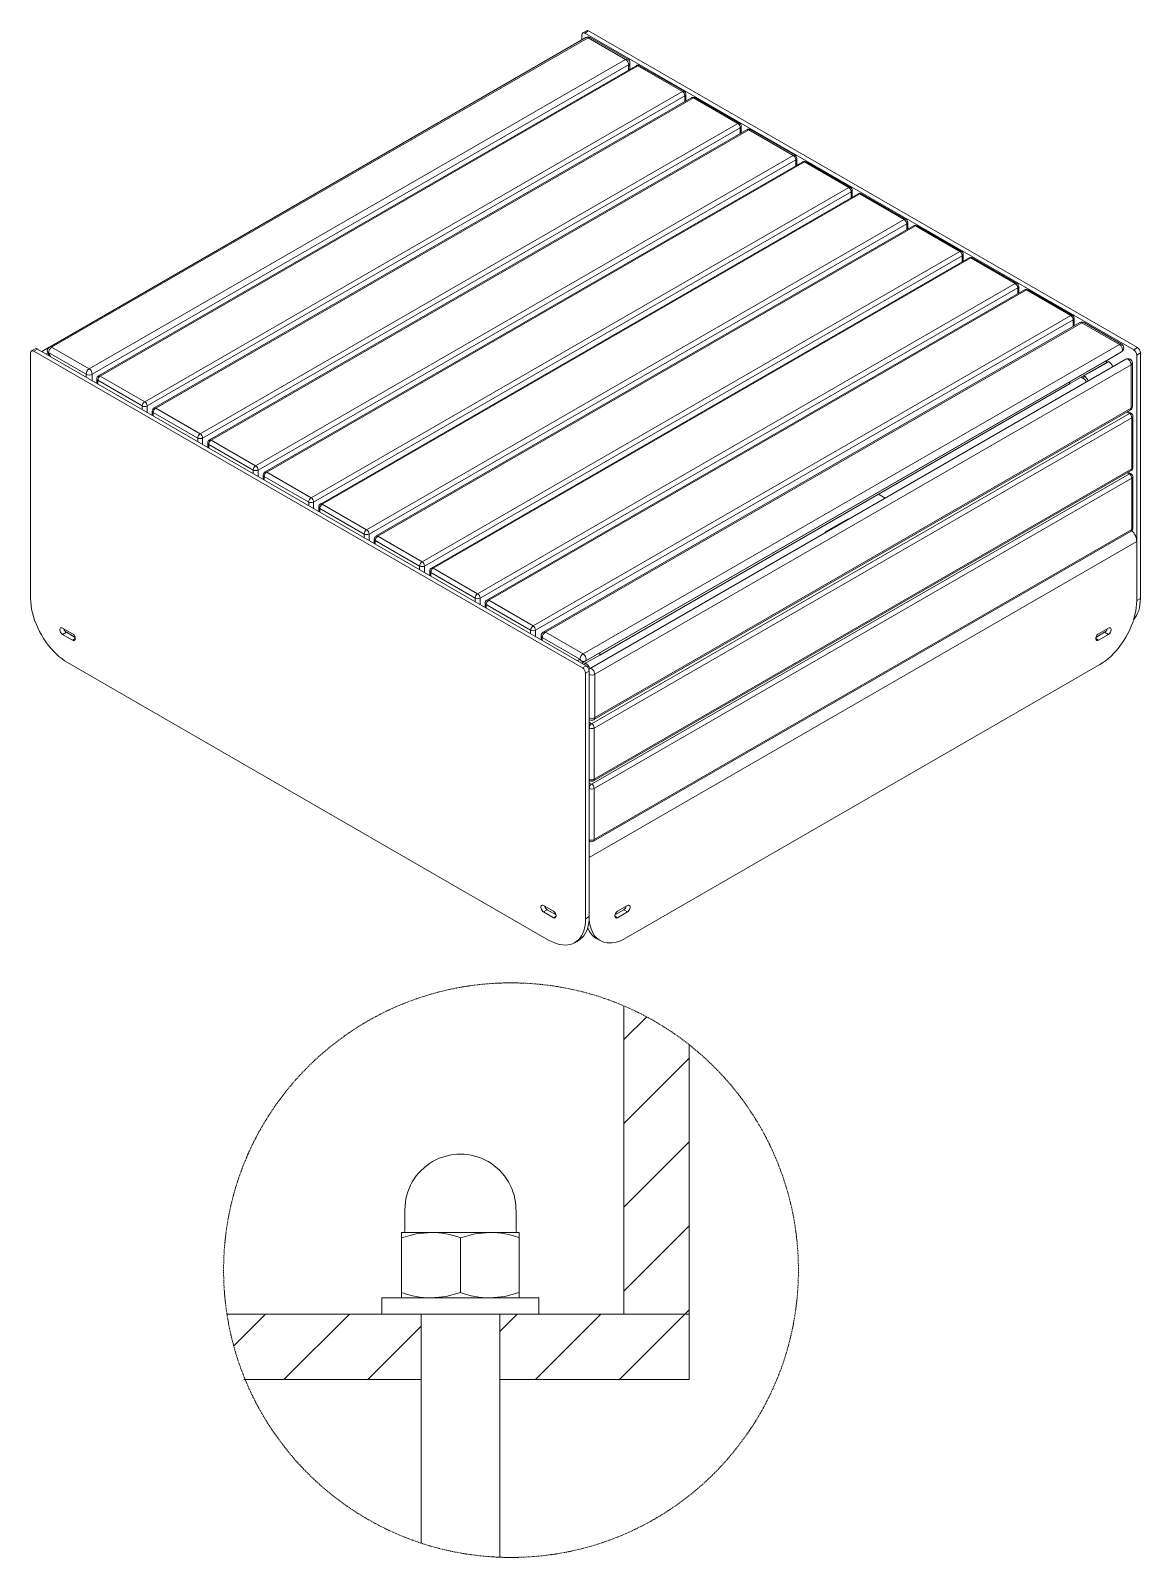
# Model space of a CAD drawing. Header units: millimetres. Extents: x -122 to 3703, y -288 to 1675.
# Drawn here: x 2430 to 3703, y -121 to 1631 of the extents above; entities that cross this region are included whole.
import ezdxf

# ---------------------------------------------------------------- set-up
doc = ezdxf.new("R2010")
doc.units = ezdxf.units.MM
doc.linetypes.add('HIDDEN', pattern=[1.905, 1.27, -0.635])
doc.layers.add('ZANO_R', color=7, linetype='Continuous', lineweight=0)
doc.layers.add('ZANO_R_przerywana', color=7, linetype='HIDDEN', lineweight=0)

msp = doc.modelspace()

# ---------------------------------------------------------------- linework, layer by layer
at = {"layer": 'ZANO_R'}
for p, q in [((3067.9, 1630.9), (3063.6, 1628.4)), ((3070.4, 1630.6), (3066.1, 1628.2)), ((3699.7, 1267.3), (3070.4, 1630.6)), ((3067.2, 1623.1), (2452, 1268)), ((3069.7, 1622.8), (2454.5, 1267.7)), ((3062.6, 1626.1), (3062.6, 1620.4)), ((3695.5, 1264.9), (3066.1, 1628.2)), ((3112.8, 1598), (3069.7, 1622.8)), ((3115.3, 1598.2), (3072.2, 1623.1)), ((2497.6, 1242.8), (3112.8, 1598)), ((3116.3, 1591.9), (2501.2, 1236.7)), ((3124.9, 1590.8), (2508.4, 1234.9)), ((3126.9, 1590.6), (2510.4, 1234.7)), ((3116.3, 1585.9), (3116.3, 1591.9)), ((3117.8, 1586.7), (3117.8, 1593.9)), ((3177.9, 1561.2), (3126.9, 1590.6)), ((3179.9, 1561.4), (3128.9, 1590.8)), ((2561.3, 1205.3), (3177.9, 1561.2)), ((3180.7, 1556.3), (2564.1, 1200.4)), ((3188.6, 1554.1), (2572, 1198.1)), ((3190.6, 1553.9), (2574, 1197.9)), ((3180.7, 1549.5), (3180.7, 1556.3)), ((3181.9, 1550.2), (3181.9, 1558)), ((3241.5, 1524.5), (3190.6, 1553.9)), ((3243.5, 1524.7), (3192.6, 1554.1)), ((2624.9, 1168.5), (3241.5, 1524.5)), ((3244.3, 1519.6), (2627.7, 1163.6)), ((3252.2, 1517.4), (2635.6, 1161.4)), ((3254.2, 1517.2), (2637.6, 1161.2)), ((3244.3, 1512.8), (3244.3, 1519.6)), ((3245.5, 1513.5), (3245.5, 1521.2)), ((3305.1, 1487.8), (3254.2, 1517.2)), ((3307.1, 1488), (3256.2, 1517.4)), ((2688.5, 1131.8), (3305.1, 1487.8)), ((3308, 1482.9), (2691.4, 1126.9)), ((3315.9, 1480.6), (2699.3, 1124.7)), ((3317.9, 1480.4), (2701.3, 1124.5)), ((3308, 1476.1), (3308, 1482.9)), ((3309.1, 1476.7), (3309.1, 1484.5)), ((3368.8, 1451), (3317.9, 1480.4)), ((3370.8, 1451.2), (3319.9, 1480.6)), ((2752.2, 1095.1), (3368.8, 1451)), ((3371.6, 1446.1), (2755, 1090.2)), ((3379.5, 1443.9), (2762.9, 1087.9)), ((3381.5, 1443.7), (2764.9, 1087.7)), ((3371.6, 1439.3), (3371.6, 1446.1)), ((3372.8, 1440), (3372.8, 1447.8)), ((3432.4, 1414.3), (3381.5, 1443.7)), ((3434.4, 1414.5), (3383.5, 1443.9)), ((2815.8, 1058.3), (3432.4, 1414.3)), ((3435.2, 1409.4), (2818.7, 1053.4)), ((3443.1, 1407.1), (2826.6, 1051.2)), ((3445.1, 1406.9), (2828.6, 1051)), ((3435.2, 1402.6), (3435.2, 1409.4)), ((3436.4, 1403.3), (3436.4, 1411)), ((3496.1, 1377.5), (3445.1, 1406.9)), ((3498.1, 1377.7), (3447.1, 1407.1)), ((2879.5, 1021.6), (3496.1, 1377.5)), ((3498.9, 1372.6), (2882.3, 1016.7)), ((3506.8, 1370.4), (2890.2, 1014.4)), ((3508.8, 1370.2), (2892.2, 1014.2)), ((3498.9, 1365.8), (3498.9, 1372.6)), ((3500.1, 1366.5), (3500.1, 1374.3)), ((3559.7, 1340.8), (3508.8, 1370.2)), ((3561.7, 1341), (3510.8, 1370.4)), ((2943.1, 984.9), (3559.7, 1340.8)), ((3562.5, 1335.9), (2945.9, 980)), ((3570.4, 1333.7), (2953.8, 977.7)), ((3572.4, 1333.5), (2955.8, 977.5)), ((3562.5, 1329.1), (3562.5, 1335.9)), ((3563.7, 1329.8), (3563.7, 1337.5)), ((3623.3, 1304.1), (3572.4, 1333.5)), ((3625.3, 1304.3), (3574.4, 1333.7)), ((3006.7, 948.1), (3623.3, 1304.1)), ((3626.2, 1299.2), (3009.6, 943.2)), ((3626.2, 1291.9), (3626.2, 1299.2)), ((3627.3, 1292.6), (3627.3, 1300.8)), ((3633.6, 1296.2), (3018.4, 941)), ((3636.1, 1295.9), (3020.9, 940.8)), ((3679.1, 1271), (3636.1, 1295.9)), ((3681.6, 1271.3), (3638.6, 1296.2)), ((2435.7, 1265.9), (2431.5, 1263.5)), ((2438.2, 1265.7), (2434, 1263.2)), ((3063.3, 899.9), (2434, 1263.2)), ((3067.6, 902.4), (2438.2, 1265.7)), ((2451.9, 1267.9), (2443.2, 1262.8)), ((2494.1, 1236.7), (2451, 1261.6)), ((2451, 1261.6), (2453.8, 1256.7)), ((2454.5, 1267.7), (2497.6, 1242.8)), ((3064, 915.9), (3679.1, 1271)), ((3681.6, 1262.6), (3066.5, 907.5)), ((3661.9, 1251.2), (3681.6, 1262.6)), ((3695.5, 1264.9), (3699.7, 1267.3)), ((2430.4, 1261.2), (2430.4, 979.5)), ((2450.2, 1261.1), (2448.2, 1260)), ((2450.2, 1261.1), (2452.2, 1257.6)), ((3062.6, 905.3), (3661.9, 1251.2)), ((3071.4, 898.9), (3686.6, 1254)), ((3692.6, 1247.7), (3077.5, 892.5)), ((3664.4, 1250.2), (3621.9, 1225.7)), ((3638.5, 1234.9), (3666.8, 1251.2)), ((3664.4, 1252.6), (3664.4, 1250.2)), ((3664.4, 1252.6), (3666.8, 1251.2)), ((3692.6, 1197.9), (3692.6, 1247.7)), ((3694.1, 1200), (3694.1, 1249.7)), ((3703.2, 1261.2), (3699, 1258.8)), ((3699, 977.1), (3699, 1258.8)), ((3703.2, 979.5), (3703.2, 1261.2)), ((2494.1, 1233.5), (2494.1, 1236.7)), ((2501.2, 1236.7), (2501.2, 1229.4)), ((2506.4, 1231.4), (2506.4, 1226.4)), ((2558.4, 1200.4), (2507.5, 1229.8)), ((2507.5, 1229.8), (2507.5, 1225.7)), ((2510.4, 1234.7), (2561.3, 1205.3)), ((3621.9, 1228.1), (3621.9, 1225.7)), ((3638.5, 1231.6), (3635.4, 1233.4)), ((3638.5, 1234.9), (3638.2, 1235.1)), ((3638.5, 1231.6), (3638.5, 1234.9)), ((3621.9, 1225.7), (3083.1, 914.6)), ((2558.4, 1196.3), (2558.4, 1200.4)), ((2564.1, 1200.4), (2564.1, 1193)), ((2570, 1194.7), (2570, 1189.6)), ((2622.1, 1163.6), (2571.2, 1193)), ((2571.2, 1193), (2571.2, 1189)), ((2574, 1197.9), (2624.9, 1168.5)), ((3073.9, 835.8), (3690.5, 1191.8)), ((3076.4, 840.5), (3691.6, 1195.6)), ((3077.5, 842.8), (3692.6, 1197.9)), ((3690.5, 1191.8), (3687.7, 1193.4)), ((3692.5, 1192), (3688.9, 1194.1)), ((3693.3, 1186.9), (3076.7, 830.9)), ((3693.3, 1128.1), (3693.3, 1186.9)), ((3694.5, 1129.7), (3694.5, 1188.5)), ((2622.1, 1159.6), (2622.1, 1163.6)), ((2627.7, 1163.6), (2627.7, 1156.3)), ((2633.6, 1157.9), (2633.6, 1152.9)), ((2685.7, 1126.9), (2634.8, 1156.3)), ((2634.8, 1156.3), (2634.8, 1152.2)), ((2637.6, 1161.2), (2688.5, 1131.8)), ((2685.7, 1122.8), (2685.7, 1126.9)), ((2691.4, 1126.9), (2691.4, 1119.6)), ((2697.3, 1121.2), (2697.3, 1116.2)), ((2701.3, 1124.5), (2752.2, 1095.1)), ((3073.9, 766.4), (3690.5, 1122.4)), ((3075.9, 770.3), (3692.5, 1126.3)), ((3076.7, 772.2), (3693.3, 1128.1)), ((3690.5, 1122.4), (3688.1, 1123.8)), ((3692.5, 1122.6), (3689.3, 1124.4)), ((2749.4, 1090.2), (2698.4, 1119.6)), ((2698.4, 1119.6), (2698.4, 1115.5)), ((3693.3, 1117.5), (3076.7, 761.5)), ((3693.3, 1058.7), (3693.3, 1117.5)), ((3694.5, 1060.3), (3694.5, 1119.1)), ((2749.4, 1086.1), (2749.4, 1090.2)), ((2755, 1090.2), (2755, 1082.8)), ((2764.9, 1087.7), (2815.8, 1058.3)), ((3402.7, 1099.1), (3410.5, 1094.6)), ((2760.9, 1084.5), (2760.9, 1079.4)), ((2813, 1053.4), (2762.1, 1082.8)), ((2762.1, 1082.8), (2762.1, 1078.7)), ((3367.4, 1070.6), (3343.3, 1056.7)), ((3368.1, 1070.2), (3367.4, 1070.6)), ((2813, 1049.4), (2813, 1053.4)), ((2818.7, 1053.4), (2818.7, 1046.1)), ((3075.9, 700.9), (3692.5, 1056.9)), ((3076.7, 702.8), (3693.3, 1058.7)), ((3343.3, 1056.7), (3344, 1056.3)), ((2824.6, 1047.7), (2824.6, 1042.7)), ((2876.6, 1016.7), (2825.7, 1046.1)), ((2825.7, 1046.1), (2825.7, 1042)), ((2828.6, 1051), (2879.5, 1021.6)), ((3699, 1044.8), (3071.1, 682.3)), ((3699, 977.1), (3699, 1044.8)), ((2876.6, 1012.6), (2876.6, 1016.7)), ((2882.3, 1016.7), (2882.3, 1009.3)), ((2888.2, 1011), (2888.2, 1005.9)), ((2940.3, 980), (2889.4, 1009.3)), ((2889.4, 1009.3), (2889.4, 1005.3)), ((2892.2, 1014.2), (2943.1, 984.9)), ((2940.3, 975.9), (2940.3, 980)), ((2945.9, 980), (2945.9, 972.6)), ((2951.8, 974.2), (2951.8, 969.2)), ((3003.9, 943.2), (2953, 972.6)), ((2953, 972.6), (2953, 968.5)), ((2955.8, 977.5), (3006.7, 948.1)), ((3699, 977.1), (3703.2, 979.5)), ((2478.5, 939.1), (2467.2, 945.6)), ((2471.5, 940.7), (2467.2, 938.3)), ((2467.2, 938.3), (2478.5, 931.7)), ((2481.5, 934.9), (2471.5, 940.7)), ((2481.7, 933.6), (2478.5, 931.7)), ((3003.9, 939.1), (3003.9, 943.2)), ((3009.6, 943.2), (3009.6, 935.9)), ((3015.9, 936.7), (3015.9, 932.2)), ((3060.4, 909.8), (3017.3, 934.6)), ((3017.3, 934.6), (3017.3, 931.4)), ((3020.9, 940.8), (3064, 915.9)), ((3652, 933.6), (3655.2, 931.7)), ((3652.2, 934.9), (3662.2, 940.7)), ((3666.5, 945.6), (3655.2, 939.1)), ((3655.2, 931.7), (3666.5, 938.3)), ((3662.2, 940.7), (3666.5, 938.3)), ((3064.7, 904), (3083.1, 914.6)), ((3083.1, 914.6), (3083.1, 917.1)), ((2472.9, 906), (3024.4, 587.6)), ((3057.6, 908.1), (3060.4, 909.8)), ((3066.5, 907.5), (3062.6, 905.3)), ((3063.3, 899.9), (3067.6, 902.4)), ((3065, 903.9), (3067.1, 905.1)), ((3066.8, 905.2), (3067.1, 905.1)), ((3071.1, 896.3), (3066.8, 893.8)), ((3066.8, 612.1), (3066.8, 893.8)), ((3070.7, 898.5), (3071.4, 898.9)), ((3071.1, 614.6), (3071.1, 896.3)), ((3656.6, 903.6), (3113.5, 590.1)), ((3077.5, 892.5), (3077.5, 842.8)), ((3071.1, 840.7), (3071.4, 840.5)), ((3071.1, 837.5), (3073.9, 835.8)), ((3076.7, 830.9), (3076.7, 772.2)), ((3071.1, 770.8), (3071.9, 770.3)), ((3071.1, 768.1), (3073.9, 766.4)), ((3076.7, 761.5), (3076.7, 702.8)), ((3071.1, 701.4), (3071.9, 700.9)), ((3071.1, 614.6), (3071.1, 682.3)), ((3030.1, 620.7), (3018.8, 627.2)), ((3023, 622.3), (3018.8, 619.9)), ((3018.8, 619.9), (3030.1, 613.3)), ((3033.1, 616.5), (3023, 622.3)), ((3033.3, 615.2), (3030.1, 613.3)), ((3066.8, 612.1), (3071.1, 614.6)), ((3100.4, 615.2), (3103.6, 613.3)), ((3100.6, 616.5), (3110.7, 622.3)), ((3114.9, 627.2), (3103.6, 620.7)), ((3103.6, 613.3), (3114.9, 619.9)), ((3110.7, 622.3), (3114.9, 619.9)), ((3054.4, 584.6), (3058.7, 587.1)), ((3079.3, 589.5), (3083.5, 587.1)), ((3110.9, 512), (3110.9, 158.3)), ((3110.9, 473.4), (3137, 499.5)), ((3185.9, 467.4), (3185.9, 158.3)), ((3110.9, 377.2), (3185.9, 452.2)), ((3110.9, 281), (3185.9, 356)), ((2859.7, 278.3), (2859.7, 254)), ((2987.2, 254), (2987.2, 278.3)), ((2855.9, 246.1), (2855.9, 252.1)), ((2889.7, 252.1), (2855.9, 252.1)), ((2855.9, 246.1), (2872.5, 250.4)), ((2855.9, 246.1), (2855.9, 183.1)), ((2872.5, 250.4), (2889.7, 252.1)), ((2957.2, 252.1), (2889.7, 252.1)), ((2923.4, 246.1), (2940, 250.4)), ((2923.4, 246.1), (2923.4, 183.1)), ((2940, 250.4), (2957.2, 252.1)), ((2990.9, 252.1), (2957.2, 252.1)), ((2990.9, 246.1), (2990.9, 252.1)), ((2990.9, 246.1), (2990.9, 183.1)), ((3110.9, 184.7), (3185.9, 259.7)), ((2833.4, 177.1), (2833.4, 158.3)), ((3013.4, 177.1), (2833.4, 177.1)), ((2855.9, 177.1), (2855.9, 183.1)), ((2906.9, 178.7), (2889.7, 177.1)), ((2923.4, 183.1), (2906.9, 178.7)), ((2974.4, 178.7), (2957.2, 177.1)), ((2990.9, 183.1), (2974.4, 178.7)), ((2990.9, 177.1), (2990.9, 183.1)), ((3013.4, 158.3), (3013.4, 177.1)), ((2655.7, 158.5), (2878.4, 158.3)), ((2663.4, 122.1), (2699.8, 158.5)), ((2720.9, 83.3), (2796, 158.4)), ((3013.4, 158.3), (2833.4, 158.3)), ((2878.4, 83.3), (2878.4, 158.3)), ((2878.4, 158.3), (2878.4, -104.2)), ((2968.4, 83.3), (2968.4, 158.3)), ((2968.4, 158.3), (3185.9, 158.3)), ((2968.4, 158.3), (2968.4, -120.5)), ((2968.4, 138.5), (2988.3, 158.3)), ((3009.5, 83.3), (3084.5, 158.3)), ((3105.8, 83.3), (3180.8, 158.3)), ((3185.9, 158.3), (3110.9, 158.3)), ((3180.8, 158.3), (3185.9, 163.5)), ((2817.1, 83.3), (2878.4, 144.7)), ((2878.4, 83.3), (2675.2, 83.3)), ((3185.9, 83.3), (2968.4, 83.3))]:
    msp.add_line(p, q, dxfattribs=at)
at = {"layer": 'ZANO_R', "flags": 128}
for points in [[(2451, 1261.6), (2450.6, 1261.3), (2450.3, 1261.2), (2450.2, 1261.1), (2450.2, 1261.1)], [(3679.1, 1271), (3680.2, 1270.3), (3681.1, 1269.2), (3681.9, 1268), (3682.4, 1266.6), (3682.7, 1265.3), (3682.6, 1264.2), (3682.3, 1263.2), (3681.6, 1262.6)], [(3686.6, 1254), (3687.4, 1254.3), (3688.4, 1254.1), (3689.4, 1253.6), (3690.5, 1252.7), (3691.3, 1251.6), (3692, 1250.3), (3692.5, 1249), (3692.6, 1247.7)], [(2430.4, 979.5), (2430.6, 975.6), (2431, 971.5), (2431.6, 967.4), (2432.5, 963.2), (2433.7, 958.9), (2435.1, 954.6), (2436.7, 950.3), (2438.6, 946), (2440.6, 941.8), (2442.9, 937.7), (2445.3, 933.7), (2447.9, 929.8), (2450.7, 926), (2453.6, 922.5), (2456.6, 919.1), (2459.8, 916), (2463, 913.1), (2466.2, 910.5), (2469.5, 908.1), (2472.9, 906)], [(3699, 977.1), (3698.9, 973.1), (3698.5, 969.1), (3697.8, 964.9), (3696.9, 960.7), (3695.8, 956.4), (3694.4, 952.1), (3692.7, 947.8), (3690.9, 943.6), (3688.8, 939.4), (3686.6, 935.2), (3684.1, 931.2), (3681.5, 927.3), (3678.7, 923.6), (3675.8, 920), (3672.8, 916.7), (3669.7, 913.5), (3666.5, 910.6), (3663.2, 908), (3659.9, 905.6), (3656.6, 903.6)], [(3703.2, 979.5), (3703.1, 975.7), (3702.7, 972.1), (3702.1, 968.7), (3701.2, 965.6), (3700, 962.6), (3698.6, 959.9), (3697, 957.5), (3695.6, 955.9)], [(2467.2, 945.6), (2466.3, 946), (2465.5, 946), (2464.8, 945.7), (2464.3, 945.1), (2464.1, 944.3), (2464.1, 943.2), (2464.3, 942.1), (2464.8, 940.9), (2465.5, 939.8), (2466.3, 938.9), (2467.2, 938.3)], [(3666.5, 938.3), (3667.4, 938.9), (3668.2, 939.8), (3668.9, 940.9), (3669.4, 942.1), (3669.6, 943.2), (3669.6, 944.3), (3669.4, 945.1), (3668.9, 945.7), (3668.2, 946), (3667.4, 946), (3666.5, 945.6)], [(2478.5, 931.7), (2479.4, 931.4), (2480.3, 931.3), (2480.9, 931.6), (2481.4, 932.2), (2481.7, 933.1), (2481.7, 934.1), (2481.4, 935.3), (2480.9, 936.4), (2480.3, 937.5), (2479.4, 938.4), (2478.5, 939.1)], [(3655.2, 939.1), (3654.3, 938.4), (3653.4, 937.5), (3652.8, 936.4), (3652.3, 935.3), (3652, 934.1), (3652, 933.1), (3652.3, 932.2), (3652.8, 931.6), (3653.4, 931.3), (3654.3, 931.4), (3655.2, 931.7)], [(3066.5, 907.5), (3067.1, 908.1), (3067.4, 909), (3067.5, 910.2), (3067.2, 911.5), (3066.7, 912.8), (3065.9, 914.1), (3065, 915.1), (3064, 915.9)], [(3070.7, 898.4), (3070.8, 898.4), (3071.4, 898.9)], [(3077.5, 892.5), (3077.3, 893.8), (3076.9, 895.2), (3076.2, 896.4), (3075.3, 897.6), (3074.3, 898.4), (3073.2, 899), (3072.2, 899.1), (3071.4, 898.9)], [(3071.4, 840.5), (3071.4, 840.5), (3071.1, 840.7)], [(3018.8, 627.2), (3017.9, 627.6), (3017, 627.6), (3016.4, 627.3), (3015.9, 626.7), (3015.6, 625.9), (3015.6, 624.8), (3015.9, 623.7), (3016.4, 622.5), (3017, 621.4), (3017.9, 620.5), (3018.8, 619.9)], [(3030.1, 613.3), (3031, 613), (3031.8, 612.9), (3032.5, 613.2), (3033, 613.8), (3033.2, 614.7), (3033.2, 615.7), (3033, 616.9), (3032.5, 618), (3031.8, 619.1), (3031, 620), (3030.1, 620.7)], [(3071.1, 614.6), (3071, 610.8), (3070.6, 607.2), (3069.9, 603.8), (3069, 600.6), (3067.9, 597.7), (3066.5, 595), (3064.8, 592.6), (3063, 590.4), (3060.9, 588.6), (3058.7, 587.1), (3058.7, 587.1)], [(3071.1, 614.6), (3071.2, 610.8), (3071.6, 607.2), (3072.3, 603.8), (3073.2, 600.6), (3074.3, 597.7), (3075.7, 595), (3077.3, 592.6), (3079.2, 590.4), (3081.3, 588.6), (3083.5, 587.1), (3086, 585.9), (3088.6, 585), (3091.3, 584.5), (3094.3, 584.3), (3097.3, 584.4), (3100.4, 584.9), (3103.6, 585.7), (3106.9, 586.8), (3110.2, 588.3), (3113.5, 590.1)], [(3103.6, 620.7), (3102.7, 620), (3101.9, 619.1), (3101.2, 618), (3100.7, 616.9), (3100.5, 615.7), (3100.5, 614.7), (3100.7, 613.8), (3101.2, 613.2), (3101.9, 612.9), (3102.7, 613), (3103.6, 613.3)], [(3114.9, 619.9), (3115.8, 620.5), (3116.6, 621.4), (3117.3, 622.5), (3117.8, 623.7), (3118.1, 624.8), (3118.1, 625.9), (3117.8, 626.7), (3117.3, 627.3), (3116.6, 627.6), (3115.8, 627.6), (3114.9, 627.2)], [(3024.4, 587.6), (3027.7, 585.8), (3031.1, 584.4), (3034.3, 583.3), (3037.5, 582.4), (3040.7, 582), (3043.7, 581.8), (3046.6, 582), (3049.4, 582.6), (3052, 583.4), (3054.4, 584.6), (3056.7, 586.2), (3058.7, 588), (3060.6, 590.1), (3062.2, 592.5), (3063.6, 595.2), (3064.8, 598.2), (3065.7, 601.4), (3066.3, 604.8), (3066.7, 608.3), (3066.8, 612.1)]]:
    msp.add_lwpolyline(points, dxfattribs=at)
at = {"layer": 'ZANO_R'}
msp.add_lwpolyline([(3185.9, 158.3), (3185.9, 83.3)], dxfattribs=at)
for centre, radius, start, end in [((3068.9, 1628.6), 2.51, 54.3825, 114.307), ((3064.8, 1626.5), 2.18, 50.7958, 189.2149), ((3069.7, 1618.8), 5, 60.0027, 119.9973), ((3068.3, 1620.9), 2.46, 53.6123, 115.0761), ((3071.2, 1620.8), 2.51, 65.6927, 125.6184), ((3114.3, 1595.9), 2.51, 65.6927, 125.6184), ((3108.7, 1591.5), 7.68, 2.6053, 57.3947), ((3112.8, 1593.9), 5, 0, 60.0027), ((3115.3, 1594.1), 2.51, 294.3733, 354.3072), ((3126.9, 1587.4), 4, 60.0027, 119.9973), ((3125.8, 1589), 2.01, 54.3814, 114.3074), ((3128.1, 1589), 2.01, 65.6933, 125.6184), ((3179, 1559.6), 2.01, 65.6933, 125.6184), ((3174.5, 1556.1), 6.15, 2.6049, 57.3949), ((3177.9, 1558), 4, 0, 60.0027), ((3179.9, 1558.2), 2.01, 294.3725, 354.3049), ((3190.6, 1550.6), 4, 60.0027, 119.9973), ((3189.4, 1552.3), 2.01, 54.3828, 114.306), ((3191.8, 1552.3), 2.01, 65.6933, 125.6184), ((3242.7, 1522.9), 2.01, 65.6933, 125.6184), ((3238.2, 1519.3), 6.15, 2.606, 57.3942), ((3241.5, 1521.2), 4, 0, 60.0027), ((3243.5, 1521.4), 2.01, 294.3768, 354.3034), ((3254.2, 1513.9), 4, 60.0027, 119.9973), ((3253.1, 1515.5), 2.01, 54.3806, 114.3082), ((3255.4, 1515.5), 2.01, 65.6933, 125.6184), ((3306.3, 1486.1), 2.01, 65.6933, 125.6184), ((3301.8, 1482.6), 6.15, 2.6049, 57.3954), ((3305.1, 1484.5), 4, 0, 60.0027), ((3307.1, 1484.7), 2.01, 294.3746, 354.3028), ((3317.9, 1477.1), 4, 60.0027, 119.9973), ((3316.7, 1478.8), 2.01, 54.3828, 114.306), ((3319, 1478.8), 2.01, 65.6933, 125.6184), ((3370, 1449.4), 2.01, 65.6933, 125.6184), ((3365.5, 1445.8), 6.15, 2.605, 57.395), ((3368.8, 1447.8), 4, 0, 60.0027), ((3370.8, 1448), 2.01, 294.3738, 354.305), ((3381.5, 1440.4), 4, 60.0027, 119.9973), ((3380.3, 1442), 2.01, 54.3821, 114.3067), ((3382.7, 1442), 2.01, 65.6933, 125.6184), ((3433.6, 1412.7), 2.01, 65.6933, 125.6184), ((3429.1, 1409.1), 6.15, 2.6051, 57.3949), ((3432.4, 1411), 4, 0, 60.0027), ((3434.4, 1411.2), 2.01, 294.3738, 354.305), ((3445.1, 1403.7), 4, 60.0027, 119.9973), ((3444, 1405.3), 2.01, 54.3817, 114.3071), ((3446.3, 1405.3), 2.01, 65.6933, 125.6184), ((3497.2, 1375.9), 2.01, 65.6933, 125.6184), ((3492.7, 1372.4), 6.15, 2.6054, 57.3948), ((3496.1, 1374.3), 4, 0, 60.0027), ((3498.1, 1374.5), 2.01, 294.3757, 354.3031), ((3508.8, 1366.9), 4, 60.0027, 119.9973), ((3507.6, 1368.6), 2.01, 54.3817, 114.3071), ((3510, 1368.6), 2.01, 65.6933, 125.6184), ((3560.9, 1339.2), 2.01, 65.6933, 125.6184), ((3556.4, 1335.6), 6.15, 2.6053, 57.3948), ((3559.7, 1337.5), 4, 0, 60.0027), ((3561.7, 1337.7), 2.01, 294.3743, 354.3052), ((3572.4, 1330.2), 4, 60.0027, 119.9973), ((3571.3, 1331.8), 2.01, 54.382, 114.3065), ((3573.6, 1331.8), 2.01, 65.6933, 125.6184), ((3624.5, 1302.4), 2.01, 65.6933, 125.6184), ((3620, 1298.9), 6.15, 2.6054, 57.3948), ((3623.3, 1300.8), 4, 0, 60.0027), ((3625.3, 1301), 2.01, 294.3747, 354.3048), ((3636.1, 1291.8), 5, 60.0027, 119.9973), ((3634.6, 1293.9), 2.51, 54.3817, 114.307), ((3637.5, 1293.9), 2.51, 65.6927, 125.6184), ((2432.6, 1261.6), 2.18, 50.7958, 189.2149), ((2436.8, 1263.7), 2.51, 54.3825, 114.307), ((2454.5, 1263.6), 5, 119.9973, 180), ((2454.5, 1263.6), 5, 180, 210), ((2458.7, 1261.2), 7.68, 122.6054, 177.3946), ((2453.1, 1265.7), 2.46, 53.6123, 115.0761), ((3680.6, 1269), 2.51, 65.6927, 125.6184), ((3679.1, 1267), 5, 300.0054, 60.0027), ((3691.3, 1258.4), 7.68, 2.6054, 57.3946), ((3695.6, 1260.9), 7.68, 2.6054, 57.3946), ((3660.4, 1241.4), 11.7, 19.5567, 57.3204), ((3689.1, 1249.7), 5, 0, 119.9973), ((3691.6, 1250), 2.51, 294.3747, 354.3051), ((2501.8, 1236.4), 7.68, 122.6054, 177.3946), ((2497.6, 1243.5), 7.69, 242.6095, 297.3905), ((2493.5, 1236.4), 7.68, 2.6053, 57.3947), ((2510.4, 1231.4), 4, 119.9973, 180), ((2508.4, 1231.6), 2.01, 185.6961, 245.6245), ((2513.7, 1229.5), 6.15, 122.6052, 177.3946), ((2509.2, 1233), 2.01, 54.3814, 114.3074), ((3632.2, 1225.1), 11.7, 19.5567, 57.3204), ((3635.4, 1226.9), 5.62, 8.073, 57.1143), ((2564.6, 1200.1), 6.15, 122.6052, 177.3946), ((2561.3, 1205.8), 6.15, 242.6096, 297.3909), ((2558, 1200.1), 6.15, 2.6049, 57.3949), ((2574, 1194.7), 4, 119.9973, 180), ((2572, 1194.9), 2.01, 185.6976, 245.6231), ((2577.3, 1192.8), 6.15, 122.6052, 177.3946), ((2572.8, 1196.3), 2.01, 54.3828, 114.306), ((3691.7, 1190.2), 2.01, 65.6933, 125.6184), ((3687.2, 1186.6), 6.15, 2.6053, 57.3949), ((3689.1, 1200), 5, 299.9973, 0), ((3690.2, 1197.6), 2.43, 304.5623, 6.7501), ((3690.5, 1188.5), 4, 0, 60.0027), ((3691.6, 1200.2), 2.51, 294.3747, 354.3051), ((3692.5, 1188.7), 2.01, 294.3747, 354.3047), ((2628.2, 1163.4), 6.15, 122.6052, 177.3946), ((2624.9, 1169.1), 6.15, 242.6102, 297.3898), ((2621.6, 1163.4), 6.15, 2.606, 57.3942), ((2637.6, 1157.9), 4, 119.9973, 180), ((2635.6, 1158.1), 2.01, 185.6953, 245.6253), ((2640.9, 1156), 6.15, 122.6052, 177.3946), ((2636.5, 1159.6), 2.01, 54.3806, 114.3082), ((2691.9, 1126.6), 6.15, 122.6052, 177.3946), ((2688.5, 1132.4), 6.15, 242.6091, 297.3909), ((2685.2, 1126.6), 6.15, 2.6049, 57.3954), ((2701.3, 1121.2), 4, 119.9973, 180), ((2699.3, 1121.4), 2.01, 185.6976, 245.6231), ((2704.6, 1119.3), 6.15, 122.6052, 177.3946), ((2700.1, 1122.8), 2.01, 54.3828, 114.306), ((3691.7, 1120.8), 2.01, 65.6931, 125.618), ((3687.2, 1117.2), 6.15, 2.6054, 57.3946), ((3690.5, 1129.7), 4, 299.9973, 0), ((3691.4, 1127.9), 2, 305.4876, 5.8246), ((3690.5, 1119.1), 4, 0, 60.0027), ((3692.5, 1129.9), 2.01, 294.3747, 354.3047), ((3692.5, 1119.3), 2.01, 294.3747, 354.3047), ((2755.5, 1089.9), 6.15, 122.6052, 177.3946), ((2752.2, 1095.6), 6.15, 242.6095, 297.3907), ((2748.9, 1089.9), 6.15, 2.605, 57.395), ((2764.9, 1084.5), 4, 119.9973, 180), ((2768.2, 1082.5), 6.15, 122.6052, 177.3946), ((2763.7, 1086.1), 2.01, 54.3821, 114.3067), ((2762.9, 1084.7), 2.01, 185.6968, 245.6238), ((3368.9, 1068.4), 2.69, 77.3781, 124.528), ((2819.1, 1053.2), 6.15, 122.6052, 177.3946), ((2815.8, 1058.9), 6.15, 242.6096, 297.3906), ((2812.5, 1053.2), 6.15, 2.6051, 57.3949), ((2828.6, 1047.7), 4, 119.9973, 180), ((2827.4, 1049.3), 2.01, 54.3817, 114.3071), ((3347, 1050.7), 6.99, 121.7436, 145.9805), ((3690.5, 1060.3), 4, 299.9973, 0), ((3691.4, 1058.5), 1.95, 304.6655, 6.6467), ((3680.2, 1043.8), 18.9, 3.0103, 46.069), ((3692.5, 1060.5), 2.01, 294.3747, 354.3047), ((2826.6, 1047.9), 2.01, 185.6964, 245.6242), ((2831.9, 1045.8), 6.15, 122.6052, 177.3946), ((2882.8, 1016.4), 6.15, 122.6052, 177.3946), ((2879.5, 1022.2), 6.15, 242.6097, 297.3903), ((2876.1, 1016.4), 6.15, 2.6054, 57.3948), ((2892.2, 1011), 4, 119.9973, 180), ((2890.2, 1011.2), 2.01, 185.6964, 245.6242), ((2895.5, 1009.1), 6.15, 122.6052, 177.3946), ((2891, 1012.6), 2.01, 54.3817, 114.3071), ((2946.4, 979.7), 6.15, 122.6052, 177.3946), ((2939.8, 979.7), 6.15, 2.6053, 57.3948), ((2943.1, 985.4), 6.15, 242.6097, 297.3905), ((2955.8, 974.2), 4, 119.9973, 180), ((2953.8, 974.4), 2.01, 185.6963, 245.6243), ((2959.1, 972.3), 6.15, 122.6052, 177.3946), ((2954.7, 975.9), 2.01, 54.382, 114.3065), ((3010.1, 942.9), 6.15, 122.6052, 177.3946), ((3003.4, 942.9), 6.15, 2.6054, 57.3948), ((2475.3, 946.6), 7.06, 194.2637, 237.0438), ((3006.7, 948.7), 6.15, 242.6097, 297.3904), ((3020.9, 936.7), 5, 119.9973, 180), ((3018.4, 936.9), 2.51, 185.6962, 245.6244), ((3025, 934.3), 7.68, 122.6054, 177.3946), ((3019.4, 938.7), 2.51, 54.3817, 114.307), ((3658.4, 946.6), 7.06, 302.9552, 345.7375), ((3068.1, 909.4), 7.68, 122.6054, 177.3946), ((3064.6, 911.7), 4.61, 204.8164, 293.6429), ((3059.2, 893.5), 7.68, 2.6054, 57.3946), ((3060.8, 895.2), 11.7, 19.5567, 57.3204), ((3063.4, 895.9), 7.68, 2.6054, 57.3946), ((3073.9, 899.5), 7.83, 249.0295, 297.0724), ((3073.9, 849.8), 7.83, 249.0295, 297.0724), ((3075, 842.5), 2.5, 305.4918, 5.8206), ((3077.2, 830.7), 6.15, 122.6051, 177.3947), ((3073.9, 836.4), 6.15, 242.6097, 297.3904), ((3073.9, 844.8), 5, 240.0027, 299.9973), ((3070.6, 830.7), 6.15, 2.6053, 57.3949), ((3073.9, 777.6), 6.15, 242.6097, 297.3904), ((3073, 771.9), 1.97, 173.7025, 234.9851), ((3074.8, 772), 2, 305.4876, 5.8246), ((3077.2, 761.3), 6.15, 122.6053, 177.3945), ((3073.9, 767), 6.15, 242.6097, 297.3904), ((3073.9, 773.8), 4, 240.0027, 299.9973), ((3070.6, 761.3), 6.15, 2.6054, 57.3946), ((3073.9, 708.2), 6.15, 242.6097, 297.3904), ((3073, 702.5), 1.93, 172.9284, 235.7592), ((3073.9, 704.4), 4, 240.0027, 299.9973), ((3074.8, 702.5), 1.95, 304.6655, 6.6467), ((3026.8, 628.2), 7.06, 194.2623, 237.0449), ((3106.8, 628.2), 7.06, 302.9552, 345.7375), ((3091.6, 609.6), 23.6, 199.4003, 238.4452), ((2923.4, 278.3), 63.7, 359.9997, 180.0003), ((2857.8, 254), 1.88, 270.0029, 359.9902), ((2888.8, 149.8), 102.3, 70.227, 89.5168), ((2956.3, 149.8), 102.3, 70.227, 89.5168), ((2989.1, 254), 1.88, 180.0098, 269.9971), ((2890.6, 279.4), 102.3, 250.2279, 269.5163), ((2958.1, 279.4), 102.3, 250.2279, 269.5163)]:
    msp.add_arc(centre, radius, start, end, dxfattribs=at)
at = {"layer": 'ZANO_R_przerywana', "color": 1}
msp.add_circle((2981.4, 208.9), 329.6, dxfattribs=at)

doc.saveas('drawing.dxf')
